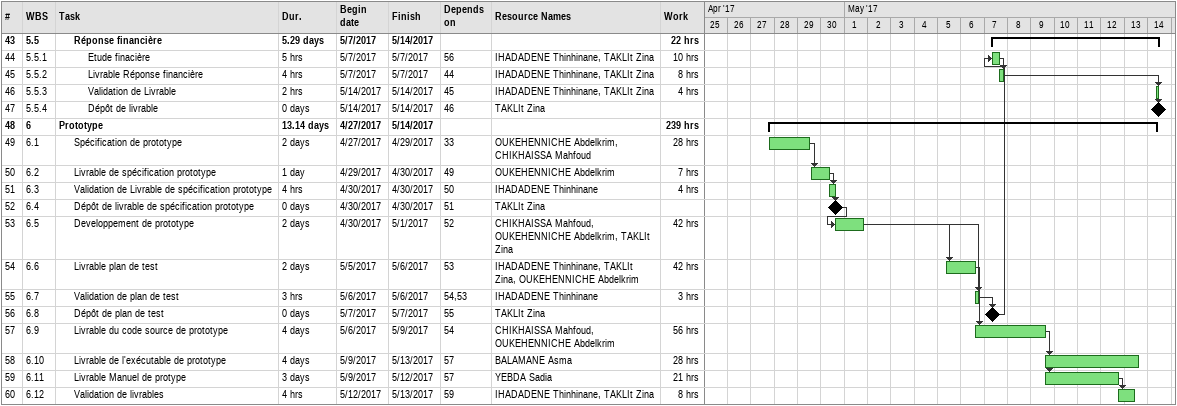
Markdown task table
| ID | WBS | Task | Duration | Start | Finish | Predecessors | Resources | Work (h) |
|---|---|---|---|---|---|---|---|---|
| 43 | 5.5 | **Réponse financière** | 5.29d | 2017-05-07 | 2017-05-14 |  |  | 22 |
| 44 | 5.5.1 | Etude finacière | 5h | 2017-05-07 | 2017-05-07 | 56 | IHADADENE Thinhinane, TAKLIt Zina | 10 |
| 45 | 5.5.2 | Livrable Réponse financière | 4h | 2017-05-07 | 2017-05-07 | 44 | IHADADENE Thinhinane, TAKLIt Zina | 8 |
| 46 | 5.5.3 | Validation de Livrable | 2h | 2017-05-14 | 2017-05-14 | 45 | IHADADENE Thinhinane, TAKLIt Zina | 4 |
| 47 | 5.5.4 | Dépôt de livrable | 0d | 2017-05-14 | 2017-05-14 | 46 | TAKLIt Zina |  |
| 48 | 6 | **Prototype** | 13.14d | 2017-04-27 | 2017-05-14 |  |  | 239 |
| 49 | 6.1 | Spécification de prototype | 2d | 2017-04-27 | 2017-04-29 | 33 | OUKEHENNICHE Abdelkrim, CHIKHAISSA Mahfoud | 28 |
| 50 | 6.2 | Livrable de spécification prototype | 1d | 2017-04-29 | 2017-04-30 | 49 | OUKEHENNICHE Abdelkrim | 7 |
| 51 | 6.3 | Validation de Livrable de spécification prototype | 4h | 2017-04-30 | 2017-04-30 | 50 | IHADADENE Thinhinane | 4 |
| 52 | 6.4 | Dépôt de livrable de spécification prototype | 0d | 2017-04-30 | 2017-04-30 | 51 | TAKLIt Zina |  |
| 53 | 6.5 | Developpement de prototype | 2d | 2017-04-30 | 2017-05-01 | 52 | CHIKHAISSA Mahfoud, OUKEHENNICHE Abdelkrim, TAKLIt Zina | 42 |
| 54 | 6.6 | Livrable plan de test | 2d | 2017-05-05 | 2017-05-06 | 53 | IHADADENE Thinhinane, TAKLIt Zina, OUKEHENNICHE Abdelkrim | 42 |
| 55 | 6.7 | Validation de plan de test | 3h | 2017-05-06 | 2017-05-06 | 54, 53 | IHADADENE Thinhinane | 3 |
| 56 | 6.8 | Dépôt de plan de test | 0d | 2017-05-07 | 2017-05-07 | 55 | TAKLIt Zina |  |
| 57 | 6.9 | Livrable du code source de prototype | 4d | 2017-05-06 | 2017-05-09 | 54 | CHIKHAISSA Mahfoud, OUKEHENNICHE Abdelkrim | 56 |
| 58 | 6.10 | Livrable de l'exécutable de prototype | 4d | 2017-05-09 | 2017-05-13 | 57 | BALAMANE Asma | 28 |
| 59 | 6.11 | Livrable Manuel de protype | 3d | 2017-05-09 | 2017-05-12 | 57 | YEBDA Sadia | 21 |
| 60 | 6.12 | Validation de livrables | 4h | 2017-05-12 | 2017-05-13 | 59 | IHADADENE Thinhinane, TAKLIt Zina | 8 |
